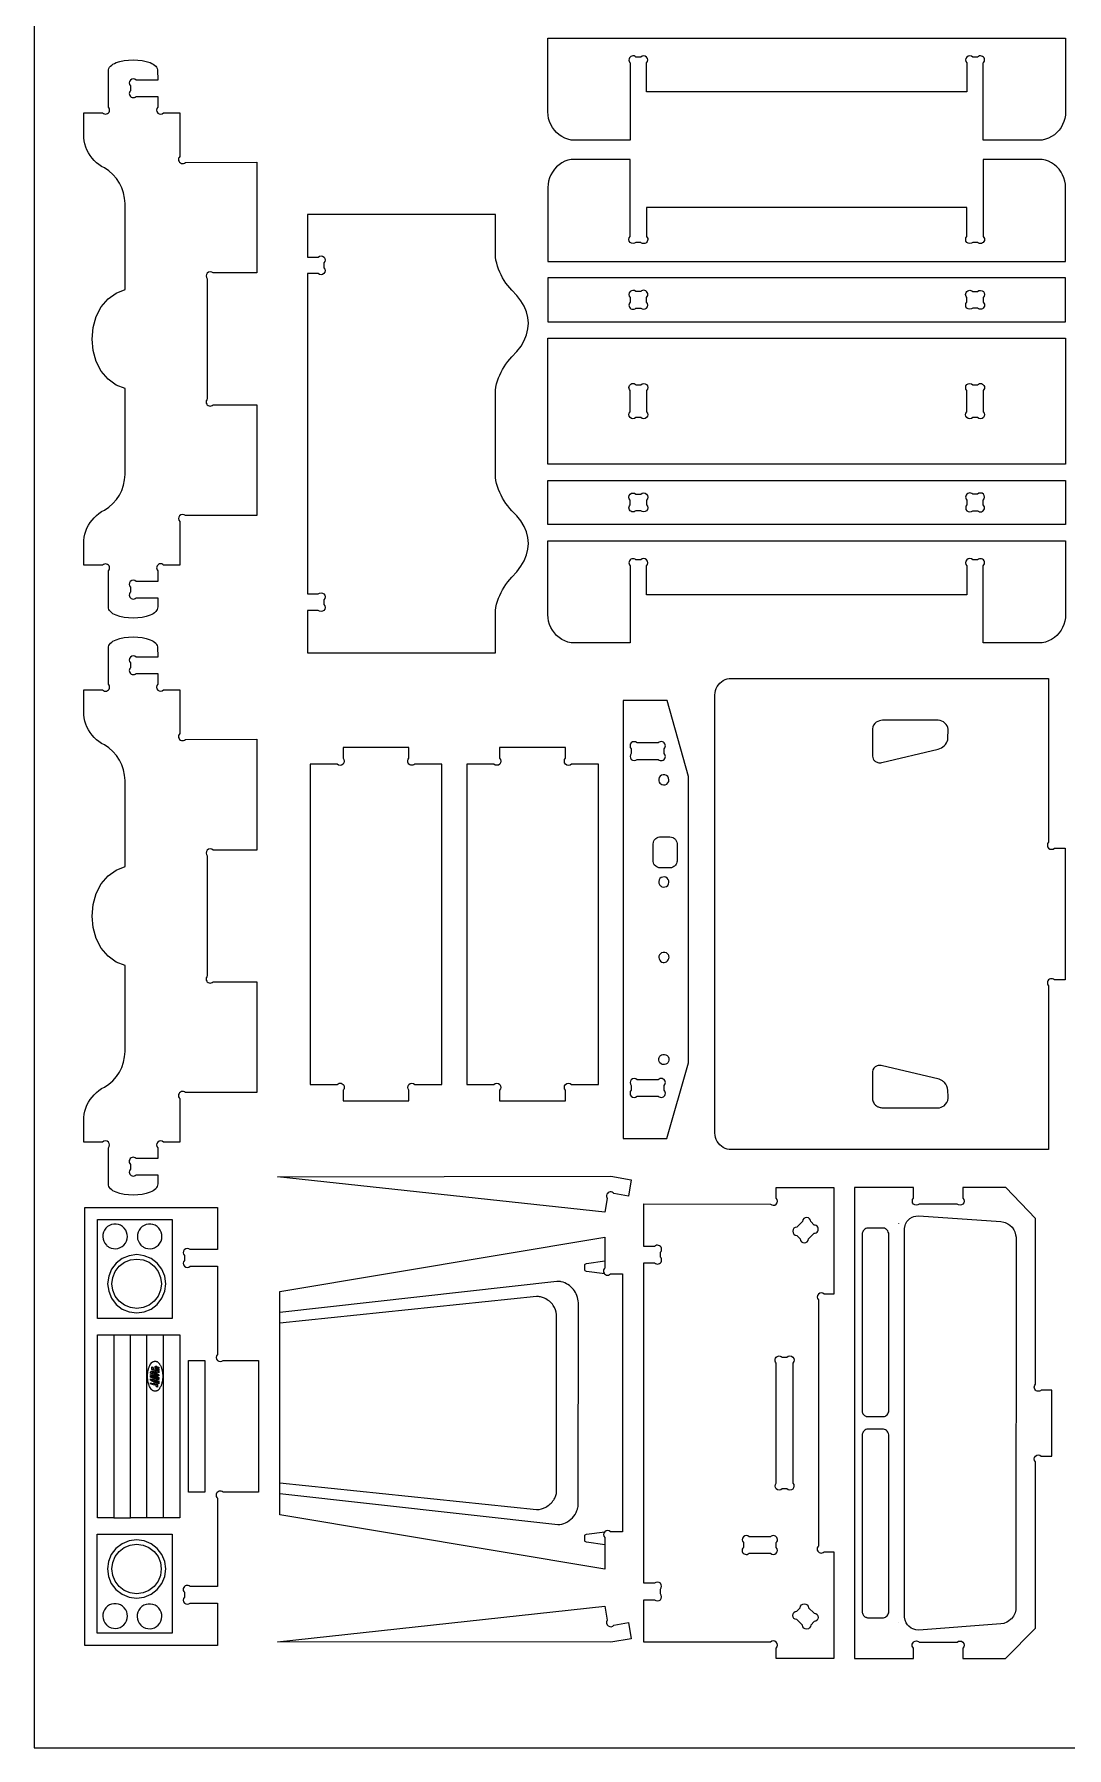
# Model space of a CAD drawing. Extents: x -528 to 1272, y -275 to 1657.
# Drawn here: x -528 to 224, y -275 to 973 of the extents above; entities that cross this region are included whole.
import ezdxf

# ---------------------------------------------------------------- set-up
doc = ezdxf.new("R2010")
doc.units = 0
doc.header["$MEASUREMENT"] = 0
doc.layers.get('0').update_dxf_attribs({"linetype": 'CONTINUOUS'})
doc.layers.add('ENGRAVING', color=1, linetype='CONTINUOUS')

msp = doc.modelspace()

# ---------------------------------------------------------------- linework, layer by layer
for points in [[(-527.8, -274.5), (1272.2, -274.5), (1272.2, 1657.5), (-527.8, 1657.5)], [(-153.9, 763.4), (223, 763.4), (223, 795.3), (-153.9, 795.3)], [(-153.9, 659.8), (-153.9, 751.4), (223, 751.4), (223, 659.8)], [(-153.9, 615.9), (-153.9, 647.8), (223, 647.8), (223, 615.9)], [(-99.2, 168.8), (-67.4, 168.8), (-51.6, 223.9), (-51.6, 432.5), (-67.1, 487.8), (-99.2, 487.8)], [(108.9, -186.1), (107.8, -185), (106.9, -183.7), (106.1, -181.7), (105.6, -179.6), (105.6, -178.5), (105.6, 103.4), (106.1, 105.5), (106.5, 106.5), (107.5, 108.4), (108.9, 109.9), (109.6, 110.6), (111.4, 111.7), (112.4, 112.1), (113.9, 112.5), (116.1, 112.7), (175.8, 108.4), (178, 108.1), (179.1, 107.7), (181, 106.8), (182.4, 105.8), (184, 104.3), (185.3, 102.5), (186, 101), (186.6, 98.9), (186.9, 97.2), (186.8, -173.6), (186.7, -174.2), (186.2, -176.3), (185.3, -178.4), (185, -178.8), (183.6, -180.6), (183.2, -181), (181.5, -182.3), (180.1, -183.2), (178, -184), (175.8, -184.3), (116.1, -188.9), (113.9, -188.7), (111.9, -188.1), (110.5, -187.4)]]:
    msp.add_lwpolyline(points, close=True)
for points in [[(-149.1, 902.9), (-150.5, 904.8), (-151.7, 906.9), (-152.7, 909.1), (-153.4, 911.4), (-153.8, 913.8), (-153.9, 916.2), (-153.9, 969.9), (223, 969.9), (223, 916.2), (222.9, 913.8), (222.5, 911.4), (221.8, 909.1), (220.8, 906.9), (219.7, 904.8), (218.2, 902.9), (216.6, 901.1), (214.8, 899.5), (212.8, 898.2), (210.6, 897.1), (208.4, 896.2), (206, 895.6), (163.1, 895.6), (163.1, 951.8, 1), (158.9, 956.1), (155.4, 956.1, 1), (151.1, 951.8), (151.1, 930.7), (-82, 930.7), (-82, 951.8, 1), (-86.3, 956.1), (-89.8, 956.1, 1), (-94, 951.8), (-94, 895.6), (-136.9, 895.6), (-139.3, 896.2), (-141.5, 897.1), (-143.7, 898.2), (-145.7, 899.5), (-147.5, 901.1)], [(-472.9, 553.2), (-473.4, 554), (-473.7, 555), (-473.8, 556), (-473.8, 582.1, 1), (-478, 586.3), (-491.7, 586.3), (-491.7, 604.3), (-491.4, 606.6), (-490.9, 608.8), (-490.3, 611.1), (-489.4, 613.2), (-488.3, 615.3), (-487.1, 617.2), (-485.7, 619.1), (-484.2, 620.8), (-482.5, 622.4), (-480.7, 623.9), (-478.8, 625.2), (-476.7, 626.2), (-473.5, 628.4), (-470.5, 631), (-467.9, 634), (-465.8, 637.2), (-464, 640.7), (-462.8, 644.5), (-462, 648.3), (-461.7, 652.2), (-461.7, 714.8), (-468.2, 717.3), (-474.1, 721.6), (-479, 727.4), (-482.7, 734.5), (-485, 742.4), (-485.7, 750.8), (-485, 759.2), (-482.7, 767.2), (-479, 774.2), (-474.1, 780.1), (-468.2, 784.3), (-461.7, 786.8), (-461.7, 849.4), (-462, 853.3), (-462.8, 857.2), (-464, 860.9), (-465.8, 864.4), (-467.9, 867.7), (-470.5, 870.6), (-473.5, 873.2), (-476.7, 875.4), (-478.8, 876.5), (-480.7, 877.8), (-482.5, 879.2), (-484.2, 880.8), (-485.7, 882.6), (-487.1, 884.4), (-488.3, 886.4), (-489.4, 888.5), (-490.3, 890.6), (-490.9, 892.8), (-491.4, 895.1), (-491.7, 897.4), (-491.7, 915.4), (-478, 915.4, 1), (-473.8, 919.6), (-473.8, 945.8), (-473.7, 946.8), (-473.4, 947.7), (-472.9, 948.6), (-472.2, 949.4), (-471.4, 950.1), (-470.5, 950.8), (-469.4, 951.4), (-468.2, 952), (-465.5, 952.9), (-462.4, 953.5), (-459.2, 953.9), (-455.8, 954.1), (-452.5, 953.9), (-449.2, 953.5), (-446.2, 952.9), (-443.5, 952), (-442.3, 951.4), (-441.2, 950.8), (-440.2, 950.1), (-439.4, 949.4), (-438.8, 948.6), (-438.3, 947.7), (-438, 946.8), (-437.9, 939.3), (-453.6, 939.3, 1), (-457.8, 935.1), (-457.8, 931.6, 1), (-453.6, 927.4), (-437.9, 927.4), (-437.9, 919.6, 1), (-433.6, 915.4), (-421.9, 915.4), (-421.9, 883.7, 1), (-417.7, 879.4), (-365.8, 879.5), (-365.8, 798.9), (-397.6, 798.9, 1), (-401.8, 794.6), (-401.8, 707.1, 1), (-397.6, 702.9), (-365.8, 702.9), (-365.8, 622.3), (-417.7, 622.3, 1), (-421.9, 618), (-421.9, 586.3), (-433.6, 586.3, 1), (-437.9, 582.1), (-437.9, 574.4), (-453.6, 574.4, 1), (-457.8, 570.1), (-457.8, 566.6, 1), (-453.6, 562.4), (-437.9, 562.4), (-437.9, 556), (-438, 555), (-438.3, 554), (-438.8, 553.2), (-439.4, 552.4), (-440.2, 551.6), (-441.2, 550.9), (-442.3, 550.3), (-443.5, 549.8), (-446.2, 548.8), (-449.2, 548.2), (-452.5, 547.8), (-455.8, 547.7), (-459.2, 547.8), (-462.4, 548.2), (-465.5, 548.8), (-468.2, 549.8), (-469.4, 550.3), (-470.5, 550.9), (-471.4, 551.6), (-472.2, 552.4)], [(-153.9, 807.3), (223, 807.3), (223, 861.1), (222.9, 863.5), (222.5, 865.8), (221.8, 868.1), (220.8, 870.4), (219.7, 872.4), (218.2, 874.4), (216.6, 876.2), (214.8, 877.7), (212.8, 879.1), (210.6, 880.2), (208.4, 881), (206, 881.6), (163.1, 881.6), (163.1, 825.4, -1), (158.9, 821.2), (155.4, 821.2, -1), (151.1, 825.4), (151.1, 846.6), (-82, 846.6), (-82, 825.4, -1), (-86.3, 821.2), (-89.8, 821.2, -1), (-94, 825.4), (-94, 881.6), (-136.9, 881.6), (-139.3, 881), (-141.5, 880.2), (-143.7, 879.1), (-145.7, 877.7), (-147.5, 876.2), (-149.1, 874.4), (-150.5, 872.4), (-151.7, 870.4), (-152.7, 868.1), (-153.4, 865.8), (-153.8, 863.5), (-153.9, 861.1)], [(-328.9, 522.4), (-192.1, 522.4), (-192.1, 553.3), (-191.7, 555.5), (-191.2, 557.8), (-190.5, 560), (-189.8, 562.1), (-188.9, 564.2), (-187.9, 566.3), (-186.9, 568.3), (-185.7, 570.3), (-184.4, 572.2), (-183.1, 574), (-181.6, 575.8), (-180.1, 577.5), (-176.5, 581.4), (-173.5, 585.4), (-171.1, 589.5), (-169.4, 593.7), (-168.4, 597.9), (-168.1, 602.1), (-168.5, 606.3), (-169.5, 610.4), (-171.2, 614.4), (-173.5, 618.4), (-176.5, 622.2), (-180.1, 625.9), (-181.6, 627.6), (-183.1, 629.4), (-184.4, 631.2), (-185.7, 633.1), (-186.9, 635.1), (-187.9, 637.1), (-188.9, 639.2), (-189.8, 641.3), (-190.5, 643.5), (-191.2, 645.7), (-191.7, 647.9), (-192.1, 650.1), (-192.1, 713.6), (-191.7, 715.9), (-191.2, 718.1), (-190.5, 720.3), (-189.8, 722.5), (-188.9, 724.6), (-187.9, 726.6), (-186.9, 728.7), (-185.7, 730.6), (-184.4, 732.5), (-183.1, 734.4), (-181.6, 736.1), (-180.1, 737.8), (-176.5, 741.7), (-173.4, 745.7), (-171.1, 749.8), (-169.4, 754), (-168.4, 758.2), (-168.1, 762.5), (-168.5, 766.6), (-169.5, 770.7), (-171.2, 774.7), (-173.5, 778.7), (-176.5, 782.5), (-180.1, 786.3), (-181.6, 788), (-183.1, 789.7), (-184.4, 791.6), (-185.7, 793.5), (-186.9, 795.4), (-187.9, 797.5), (-188.9, 799.5), (-189.8, 801.6), (-190.5, 803.8), (-191.1, 806), (-191.7, 808.2), (-192.1, 810.5), (-192.1, 841.4), (-328.9, 841.4), (-328.9, 810.5), (-321.1, 810.5, -1), (-316.9, 806.2), (-316.9, 802.7, -1), (-321.1, 798.5), (-328.9, 798.5), (-328.9, 565.3), (-321.1, 565.3, -1), (-316.9, 561.1), (-316.9, 557.5, -1), (-321.1, 553.3), (-328.9, 553.3)], [(-89.8, 773.4), (-86.3, 773.4, 1), (-82, 777.6), (-82, 781.1, 1), (-86.3, 785.4), (-89.8, 785.4, 1), (-94, 781.1), (-94, 777.6, 1)], [(155.4, 785.4), (158.9, 785.4, -1), (163.1, 781.1), (163.1, 777.6, -1), (158.9, 773.4), (155.4, 773.4, -1), (151.1, 777.6), (151.1, 781.1, -1)], [(-86.3, 693.6), (-89.8, 693.6, -1), (-94, 697.9), (-94, 713.4, -1), (-89.8, 717.6), (-86.3, 717.6, -1), (-82, 713.4), (-82, 697.9, -1)], [(163.1, 713.4), (163.1, 697.9, -1), (158.9, 693.6), (155.4, 693.6, -1), (151.1, 697.9), (151.1, 713.4, -1), (155.4, 717.6), (158.9, 717.6, -1)], [(-89.8, 637.9), (-86.3, 637.9, -1), (-82, 633.6), (-82, 630.1, -1), (-86.3, 625.9), (-89.8, 625.9, -1), (-94, 630.1), (-94, 633.6, -1)], [(155.4, 625.9), (158.9, 625.9, 1), (163.1, 630.1), (163.1, 633.6, 1), (158.9, 637.9), (155.4, 637.9, 1), (151.1, 633.6), (151.1, 630.1, 1)], [(-149.1, 536.9), (-150.5, 538.8), (-151.7, 540.9), (-152.7, 543.1), (-153.4, 545.4), (-153.8, 547.8), (-153.9, 550.2), (-153.9, 603.9), (223, 603.9), (223, 550.2), (222.9, 547.8), (222.5, 545.4), (221.8, 543.1), (220.8, 540.9), (219.7, 538.8), (218.2, 536.9), (216.6, 535.1), (214.8, 533.5), (212.8, 532.2), (210.6, 531.1), (208.4, 530.2), (206, 529.6), (163.1, 529.6), (163.1, 585.8, 1), (158.9, 590.1), (155.4, 590.1, 1), (151.1, 585.8), (151.1, 564.7), (-82, 564.7), (-82, 585.8, 1), (-86.3, 590.1), (-89.8, 590.1, 1), (-94, 585.8), (-94, 529.6), (-136.9, 529.6), (-139.3, 530.2), (-141.5, 531.1), (-143.7, 532.2), (-145.7, 533.5), (-147.5, 535.1)], [(-472.2, 132.4), (-472.9, 133.2), (-473.4, 134), (-473.7, 135), (-473.8, 136), (-473.8, 162.1, 1), (-478, 166.3), (-491.7, 166.3), (-491.7, 184.3), (-491.4, 186.6), (-490.9, 188.8), (-490.3, 191.1), (-489.4, 193.2), (-488.3, 195.3), (-487.1, 197.2), (-485.7, 199.1), (-484.2, 200.8), (-482.5, 202.4), (-480.7, 203.9), (-478.8, 205.2), (-476.7, 206.2), (-473.5, 208.4), (-470.5, 211), (-467.9, 214), (-465.8, 217.2), (-464, 220.7), (-462.8, 224.5), (-462, 228.3), (-461.7, 232.2), (-461.7, 294.8), (-468.2, 297.3), (-474.1, 301.6), (-479, 307.4), (-482.7, 314.5), (-485, 322.4), (-485.7, 330.8), (-485, 339.2), (-482.7, 347.2), (-479, 354.2), (-474.1, 360.1), (-468.2, 364.3), (-461.7, 366.8), (-461.7, 429.4), (-462, 433.3), (-462.8, 437.2), (-464, 440.9), (-465.8, 444.4), (-467.9, 447.7), (-470.5, 450.6), (-473.5, 453.2), (-476.7, 455.4), (-478.8, 456.5), (-480.7, 457.8), (-482.5, 459.2), (-484.2, 460.8), (-485.7, 462.6), (-487.1, 464.4), (-488.3, 466.4), (-489.4, 468.5), (-490.3, 470.6), (-490.9, 472.8), (-491.4, 475.1), (-491.7, 477.4), (-491.7, 495.4), (-478, 495.4, 1), (-473.8, 499.6), (-473.8, 525.8), (-473.7, 526.8), (-473.4, 527.7), (-472.9, 528.6), (-472.2, 529.4), (-471.4, 530.1), (-470.5, 530.8), (-469.4, 531.4), (-468.2, 532), (-465.5, 532.9), (-462.4, 533.5), (-459.2, 533.9), (-455.8, 534.1), (-452.5, 533.9), (-449.2, 533.5), (-446.2, 532.9), (-443.5, 532), (-442.3, 531.4), (-441.2, 530.8), (-440.2, 530.1), (-439.4, 529.4), (-438.8, 528.6), (-438.3, 527.7), (-438, 526.8), (-437.9, 519.3), (-453.6, 519.3, 1), (-457.8, 515.1), (-457.8, 511.6, 1), (-453.6, 507.4), (-437.9, 507.4), (-437.9, 499.6, 1), (-433.6, 495.4), (-421.9, 495.4), (-421.9, 463.7, 1), (-417.7, 459.4), (-365.8, 459.5), (-365.8, 378.9), (-397.6, 378.9, 1), (-401.8, 374.6), (-401.8, 287.1, 1), (-397.6, 282.9), (-365.8, 282.9), (-365.8, 202.3), (-417.7, 202.3, 1), (-421.9, 198), (-421.9, 166.3), (-433.6, 166.3, 1), (-437.9, 162.1), (-437.9, 154.4), (-453.6, 154.4, 1), (-457.8, 150.1), (-457.8, 146.6, 1), (-453.6, 142.4), (-437.9, 142.4), (-437.9, 136), (-438, 135), (-438.3, 134), (-438.8, 133.2), (-439.4, 132.4), (-440.2, 131.6), (-441.2, 130.9), (-442.3, 130.3), (-443.5, 129.8), (-446.2, 128.8), (-449.2, 128.2), (-452.5, 127.8), (-455.8, 127.7), (-459.2, 127.8), (-462.4, 128.2), (-465.5, 128.8), (-468.2, 129.8), (-469.4, 130.3), (-470.5, 130.9), (-471.4, 131.6)], [(-28.8, 164.3), (-29.8, 165.5), (-30.7, 166.8), (-31.4, 168.2), (-31.9, 169.7), (-32.2, 171.3), (-32.3, 172.8), (-32.3, 491.8), (-32.2, 493.4), (-31.9, 494.9), (-31.4, 496.4), (-30.7, 497.8), (-29.8, 499.1), (-28.8, 500.3), (-27.6, 501.3), (-26.3, 502.2), (-24.9, 502.9), (-23.4, 503.4), (-21.9, 503.7), (-20.3, 503.8), (210.6, 503.8), (210.6, 384.6, 1), (214.9, 380.3), (222.6, 380.3), (222.6, 284.3), (214.9, 284.3, 1), (210.6, 280.1), (210.6, 160.8), (-20.3, 160.8), (-21.9, 160.9), (-23.4, 161.2), (-24.9, 161.7), (-26.3, 162.4), (-27.6, 163.3)], [(-327, 208.3), (-307.3, 208.3, -1), (-303, 204), (-303, 196.3), (-255, 196.3), (-255, 204, -1), (-250.8, 208.3), (-231, 208.3), (-231, 441.4), (-250.8, 441.4, -1), (-255, 445.7), (-255, 453.4), (-303, 453.4), (-303, 445.7, -1), (-307.3, 441.4), (-327, 441.4)], [(-213, 208.3), (-193.2, 208.3, -1), (-189, 204), (-189, 196.3), (-141, 196.3), (-141, 204, -1), (-136.7, 208.3), (-117, 208.3), (-117, 441.4), (-136.7, 441.4, -1), (-141, 445.7), (-141, 453.4), (-189, 453.4), (-189, 445.7, -1), (-193.2, 441.4), (-213, 441.4)], [(-89, 444.9), (-73.5, 444.9, 1), (-69.2, 449.1), (-69.2, 452.6, 1), (-73.5, 456.9), (-89, 456.9, 1), (-93.2, 452.6), (-93.2, 449.1, 1)], [(-89, 199.7), (-73.5, 199.7, 1), (-69.2, 204), (-69.2, 207.5, 1), (-73.5, 211.7), (-89, 211.7, 1), (-93.2, 207.5), (-93.2, 204, 1)], [(-350.8, 141.1), (-108, 141.4), (-93.2, 138.8), (-95.2, 127), (-105.8, 128.8, 1), (-110.7, 125.3), (-112.5, 115.2)], [(12.4, -209.7), (12.4, -202, 1), (8.1, -197.7), (-84, -197.7), (-84, -166.8), (-76.2, -166.8, 1), (-72, -162.6), (-72, -159.1, 1), (-76.2, -154.8), (-84, -154.8), (-84, 78.4), (-76.2, 78.4, 1), (-72, 82.6), (-72, 86.1, 1), (-76.2, 90.4), (-84, 90.4), (-84, 121.3), (8.1, 121.2, 1), (12.4, 125.4), (12.4, 133.3), (54.3, 133.3), (54.3, 55.6), (47.2, 55.6, 1), (43, 51.4), (43, -127.8, 1), (47.2, -132), (54.3, -132), (54.3, -209.7)], [(112.2, -209.7), (112.2, -202, -1), (116.5, -197.7), (144, -197.7, -1), (148.2, -202), (148.2, -209.7), (179.3, -209.7), (201, -187.5), (201, -66.5, -1), (205.3, -62.2), (213, -62.2), (213, -14.2), (205.3, -14.2, -1), (201, -10), (201, 110.8), (179.6, 133.3), (148.2, 133.3), (148.3, 125.5, -1), (144, 121.2), (116.5, 121.2, -1), (112.3, 125.4), (112.2, 133.3), (69.2, 133.3), (69.2, -209.7)], [(-490.9, -200.1), (-490.9, 118.8), (-394.5, 118.8), (-394.5, 88), (-414.3, 88, 1), (-418.5, 83.7), (-418.5, 80.2, 1), (-414.3, 76), (-394.5, 76), (-394.5, 11.6, 1), (-390.3, 7.4), (-364.6, 7.4), (-364.6, -88.6), (-390.3, -88.6, 1), (-394.5, -92.9), (-394.5, -157.2), (-414.3, -157.2, 1), (-418.5, -161.4), (-418.5, -165, 1), (-414.3, -169.2), (-394.5, -169.2), (-394.5, -200.1)], [(40, 105.9), (37.5, 108.4, 1), (31.5, 108.5), (27.4, 104.4, 1), (27.3, 98.4), (29.8, 95.9, 1), (35.8, 95.9), (39.9, 99.9, 1)], [(-112.5, 79.9), (-112.5, 74.6, 1), (-108.3, 70.3), (-99.6, 70.4), (-99.6, -117.3), (-108.3, -117.3, 1), (-112.5, -121.5), (-112.5, -126.8), (-112.5, -144.5), (-348.9, -105), (-348.9, -89.6), (-348.9, -81.7), (-348.9, 34.4), (-348.9, 42.3), (-348.9, 57.6), (-112.5, 97.2)], [(24.4, 5.5), (24.4, -82, -1), (20.1, -86.2), (16.6, -86.2, -1), (12.4, -82), (12.4, 5.5, -1), (16.6, 9.8), (20.1, 9.8, -1)], [(12.4, -128.7), (12.4, -125.2, 1), (8.1, -121), (-7.4, -121, 1), (-11.6, -125.2), (-11.6, -128.7, 1), (-7.4, -133), (8.1, -133, 1)], [(-350.8, -197.5), (-112.5, -171.5), (-110.7, -181.7, 1), (-105.8, -185.2), (-95.2, -183.3), (-93.2, -195.2), (-108, -197.7)], [(27.3, -175.2), (29.8, -172.7, -1), (35.8, -172.7), (39.9, -176.7, -1), (40, -182.7), (37.5, -185.2, -1), (31.5, -185.3), (27.4, -181.2, -1)]]:
    msp.add_lwpolyline(points, format="xyb", close=True)
for points in [[(-192, 649.4), (-192, 650.1)], [(101.3, 107.2), (101.3, 107.1)], [(101.3, -183.3), (101.3, -183.4)]]:
    msp.add_lwpolyline(points)
at = {"layer": 'ENGRAVING'}
for points in [[(84.2, 443.6, 0.122551), (86.3, 442.6, 0.098658), (89.2, 442.5), (130.2, 452.3, 0.128882), (134.6, 454.8, 0.131761), (137.2, 459.2, 0.016891), (137.3, 459.6, 0.023588), (137.3, 459.9), (137.4, 466.8, 0.190721), (135.2, 471.3, 0.178591), (130.3, 473.4), (89.8, 473.4, 0.132514), (85.2, 471.9, 0.229809), (82.4, 467.1), (82.4, 447.2, 0.099643), (82.9, 445.3, 0.096321)], [(-70.9, 426.6, 0.782283), (-66.6, 432.3, 0.781894), (-73.1, 429.2, 0.122401), (-72.3, 427.6, 0.122157)], [(-70.9, 352.2, 0.722471), (-66.3, 357.5, 0.724254), (-73.2, 356, 0.159922), (-72.7, 353.7, 0.161123)], [(-70.9, 297.3, 0.264164), (-67.6, 297.6, 0.238303), (-65.7, 300.8, 0.196042), (-66.6, 303.2, 0.348672), (-71.2, 304, 0.28855), (-73.1, 300.7, 0.275246)], [(85.3, 192.6, 0.07759), (87.3, 191.7, 0.067175), (89.8, 191.2), (130, 191.2, 0.151852), (134.5, 192.8, 0.22671), (137.4, 198.2, 0.025228), (137.3, 203.9, 0.180834), (134.8, 209.7, 0.055659), (132.8, 211.2, 0.06529), (130.9, 212.1), (88.8, 222.1, 0.131625), (85.7, 221.7, 0.270936), (82.4, 217.4), (82.4, 197.9, 0.109806), (83.3, 194.9, 0.110325)], [(-473.4, 89.9, 0.936602), (-463.5, 104.8, 0.936602), (-475.3, 91.3, 0.032737), (-474.4, 90.5, 0.032737)], [(-448.3, 89.9, 0.936602), (-438.3, 104.8, 0.936602), (-450.1, 91.3, 0.032737), (-449.2, 90.5, 0.032737)], [(77.1, -33, 0.052818), (77.9, -33.4, 0.062933), (78.7, -33.5), (90.5, -33.5, 0.185881), (93, -32.2, 0.153894), (94.4, -29.1), (94.4, 99.2, 0.154124), (93, 102.3, 0.18557), (90.5, 103.7), (79.1, 103.7, 0.187421), (76.3, 102.4, 0.167362), (74.8, 99.2), (74.8, -29.1, 0.116623), (75.5, -31.4, 0.123392)], [(77.4, -179.5, 0.053981), (78, -179.7, 0.042226), (78.7, -179.9), (90.5, -179.9, 0.185914), (93, -178.5, 0.153921), (94.4, -175.4), (94.4, -47.6, 0.15257), (93.1, -44.1, 0.198654), (90.5, -42.7), (79.1, -42.6, 0.187416), (76.3, -43.9, 0.16731), (74.8, -47.1), (74.8, -175.4, 0.122736), (75.6, -177.8, 0.124426)], [(-473.4, -186.5, 0.936602), (-463.5, -171.5, 0.936602), (-475.3, -185, 0.032737), (-474.4, -185.8, 0.032737)], [(-448.4, -186.7, 0.936602), (-438.4, -171.8, 0.936602), (-450.3, -185.3, 0.032737), (-449.4, -186, 0.032737)]]:
    msp.add_lwpolyline(points, format="xyb", close=True, dxfattribs=at)
for points in [[(-75.4, 367.1), (-76.4, 368.2), (-76.7, 368.7), (-77.1, 369.6), (-77.3, 370.6), (-77.3, 383.2), (-77.1, 384.7), (-76.7, 385.7), (-76.4, 386.1), (-75.4, 387.2), (-74.6, 387.8), (-73.6, 388.2), (-72.6, 388.4), (-65, 388.4), (-63.9, 388.3), (-63, 388), (-62.5, 387.8), (-61.7, 387.2), (-61, 386.5), (-60.4, 385.7), (-60, 384.7), (-59.8, 383.7), (-59.8, 370.9), (-59.9, 370.1), (-60.2, 369.1), (-60.4, 368.7), (-61, 367.8), (-61.7, 367.1), (-62.1, 366.8), (-63, 366.4), (-63.9, 366), (-65, 365.9), (-72.1, 365.9), (-73.1, 366), (-74.1, 366.4), (-74.6, 366.6)], [(-72.3, 224), (-72.9, 224.9), (-73.2, 226), (-73.1, 227.1), (-72.9, 227.8), (-72.3, 228.8), (-71.8, 229.3), (-71.2, 229.7), (-70.2, 230), (-69.1, 230.1), (-68, 229.8), (-67.1, 229.3), (-66.4, 228.5), (-65.9, 227.5), (-65.8, 227.1), (-65.8, 226), (-66, 224.9), (-66.6, 224), (-67.1, 223.5), (-68, 223), (-69.1, 222.7), (-70.2, 222.7), (-70.6, 222.8), (-71.5, 223.3)], [(-481.8, 38), (-481.8, 109.9), (-427.4, 109.9), (-427.4, 38)], [(-447.7, 42.7), (-442.6, 44.8), (-438.2, 48.2), (-434.8, 52.6), (-432.7, 57.7), (-432, 63.2), (-432.7, 68.7), (-434.8, 73.8), (-438.2, 78.2), (-442.6, 81.5), (-447.7, 83.6), (-453.2, 84.4), (-458.7, 83.6), (-463.8, 81.5), (-468.2, 78.2), (-471.5, 73.8), (-473.6, 68.7), (-474.4, 63.2), (-473.6, 57.7), (-471.5, 52.6), (-468.2, 48.2), (-463.8, 44.8), (-458.7, 42.7), (-453.2, 42)], [(-468.8, 54.2), (-470.6, 58.5), (-471.2, 63.2), (-470.6, 67.8), (-468.8, 72.2), (-465.9, 75.9), (-462.2, 78.8), (-457.8, 80.6), (-453.2, 81.2), (-448.5, 80.6), (-444.2, 78.8), (-440.4, 75.9), (-437.6, 72.2), (-435.8, 67.8), (-435.2, 63.2), (-435.8, 58.5), (-437.6, 54.2), (-440.4, 50.4), (-444.2, 47.6), (-448.5, 45.8), (-453.2, 45.2), (-457.8, 45.8), (-462.2, 47.6), (-465.9, 50.4)], [(-442.2, -14), (-442.7, -13.5), (-443.9, -11.5), (-444.1, -11.1), (-444.2, -10.6), (-444.4, -10.2), (-444.5, -9.8), (-444.7, -9.3), (-444.8, -8.8), (-444.9, -8.4), (-445, -7.9), (-445.1, -7.4), (-445.2, -6.8), (-445.2, -6.3), (-445.3, -5.8), (-445.3, -5.2), (-445.3, -4.7), (-445.3, -4.1), (-445.3, -3.5), (-445.3, -3), (-445.3, -2.4), (-445.2, -1.9), (-445.2, -1.4), (-445.1, -0.9), (-445, -0.3), (-444.9, 0.1), (-444.8, 0.6), (-444.7, 1.1), (-444.5, 1.6), (-444.4, 2), (-444.2, 2.4), (-444.1, 2.8), (-443.9, 3.2), (-443.7, 3.6), (-443.3, 4.3), (-442, 6), (-441.7, 6.2), (-441.4, 6.3), (-441.2, 6.5), (-440.9, 6.6), (-440.6, 6.7), (-440.4, 6.8), (-440.1, 6.8), (-439.8, 6.8), (-439.5, 6.8), (-439.2, 6.8), (-439, 6.7), (-438.7, 6.6), (-438.4, 6.5), (-438.1, 6.3), (-436.7, 5), (-436.5, 4.7), (-436.3, 4.3), (-436.1, 4), (-435.9, 3.6), (-435.7, 3.2), (-435.5, 2.8), (-435.4, 2.4), (-435.2, 2), (-435.1, 1.6), (-434.9, 1.1), (-434.8, 0.6), (-434.7, 0.1), (-434.3, -3.5), (-434.3, -4.1), (-434.3, -4.7), (-434.7, -8.4), (-434.8, -8.8), (-434.9, -9.3), (-435.1, -9.8), (-435.2, -10.2), (-435.4, -10.6), (-435.5, -11.1), (-435.7, -11.5), (-435.9, -11.8), (-436.1, -12.2), (-436.3, -12.5), (-436.5, -12.9), (-436.7, -13.2), (-437.9, -14.4), (-438.1, -14.5), (-438.4, -14.7), (-438.7, -14.8), (-439, -14.9), (-439.2, -15), (-439.5, -15), (-439.8, -15), (-440.1, -15), (-440.4, -15), (-440.6, -14.9), (-440.9, -14.8), (-441.2, -14.7), (-441.4, -14.5), (-441.7, -14.4), (-442, -14.2)], [(-441.5, 0.5), (-442.1, 0.7), (-442.1, 2.6), (-441.5, 2.4), (-440.7, 0.1), (-441.1, 0.3), (-441.5, 1.3)], [(-439.8, 1.4), (-439.8, 2.2), (-439.8, 2.5), (-439.8, 2.7), (-439.7, 2.9), (-439.6, 3), (-439.5, 3.1), (-439.3, 3.1), (-439.1, 3.1), (-438.9, 3.1), (-438.6, 3), (-438.4, 2.8), (-438.3, 2.6), (-438.2, 2.4), (-437, 2.5), (-437, 1.7), (-438.2, 1.6), (-437, 1.2), (-437, 0.4)], [(-439.8, -0.7), (-439.8, 0.8), (-439.2, 0.6), (-439.2, -0.1), (-438.8, -0.2), (-438.8, 0.4), (-438.1, 0.2), (-438.1, -0.5), (-437.7, -0.6), (-437.7, 0.1), (-437, -0.2), (-437, -1.7)], [(-439.2, 2), (-438.5, 1.8), (-438.5, 1.8), (-438.6, 2), (-438.7, 2.1), (-438.8, 2.2), (-438.9, 2.3), (-439.1, 2.3), (-439.2, 2.3), (-439.2, 2.2)], [(-415.5, -88.6), (-415.5, 7.4), (-403.5, 7.4), (-403.5, -88.6)], [(-443.1, -2), (-443.1, -1.3), (-443.1, -1.1), (-443, -0.8), (-442.9, -0.6), (-442.6, -0.4), (-442.3, -0.3), (-442, -0.4), (-441.7, -0.5), (-441.3, -0.6), (-441.1, -0.8), (-440.8, -1), (-440.6, -1.2), (-440.4, -1.4), (-440.3, -1.7), (-440.3, -2), (-440.3, -2.3), (-440.3, -3)], [(-443.1, -4.9), (-443.1, -4.1), (-442.1, -4.1), (-441.9, -4.1), (-441.6, -4.1), (-441.4, -4.1), (-441.7, -4), (-442, -3.9), (-443.1, -3.6), (-443.1, -2.8), (-440.3, -3.8), (-440.3, -4.6), (-441.3, -4.6), (-441.6, -4.6), (-441.9, -4.6), (-441.4, -4.7), (-441, -4.9), (-440.3, -5.1), (-440.3, -5.9)], [(-443.1, -7.1), (-443.1, -6.1), (-440.3, -6.5), (-440.3, -7.3), (-440.6, -7.2), (-440.6, -7.8), (-440.3, -8), (-440.3, -8.8)], [(-443.1, -9.7), (-443.1, -8.9), (-440.9, -9.7), (-440.9, -9.1), (-440.3, -9.3), (-440.3, -10.7)], [(-442.4, -1.5), (-440.9, -2), (-441, -1.8), (-441.1, -1.6), (-441.3, -1.4), (-441.7, -1.3), (-442, -1.2), (-442.2, -1.2), (-442.3, -1.3)], [(-442.2, -6.9), (-442.1, -7), (-442, -7), (-441.7, -7.2), (-441.2, -7.5), (-441.2, -7.1), (-441.5, -7), (-441.6, -7), (-441.9, -7), (-442, -6.9), (-442.1, -6.9)], [(-439.8, -3.5), (-439.8, -2.7), (-439, -2.8), (-438, -3.1), (-438.5, -2.8), (-438.9, -2.6), (-439.8, -2.1), (-439.8, -1.2), (-437, -3), (-437, -3.9)], [(-439.3, -6), (-439.6, -5.7), (-439.7, -5.5), (-439.8, -5.3), (-439.8, -5.1), (-439.8, -4.9), (-439.8, -4.6), (-439.7, -4.4), (-439.6, -4.3), (-439.4, -4.2), (-439.2, -4.1), (-439, -4.1), (-438.7, -4.1), (-438.4, -4.2), (-438.1, -4.4), (-438, -4.4), (-437.8, -4.5), (-437.6, -4.7), (-437.4, -4.9), (-437.2, -5.1), (-437.1, -5.4), (-437, -5.6), (-437, -5.9), (-437, -6.1), (-437, -6.3), (-437.1, -6.4), (-437.3, -6.5), (-437.5, -6.6), (-437.8, -6.7), (-438.1, -6.6), (-438.4, -6.5), (-438.8, -6.4), (-439.1, -6.2)], [(-439.8, -8.6), (-439.8, -7.8), (-439.8, -7.6), (-439.8, -7.3), (-439.7, -7.2), (-439.6, -7.1), (-439.5, -7), (-439.3, -6.9), (-439.1, -6.9), (-438.9, -7), (-438.6, -7.1), (-438.4, -7.2), (-438.3, -7.4), (-438.2, -7.7), (-437, -7.5), (-437, -8.4), (-438.2, -8.4), (-437, -8.8), (-437, -9.6)], [(-438.7, -11.8), (-439.5, -9.5), (-439.2, -9.7), (-438.7, -10.7), (-438.7, -9.9), (-438.1, -10.1), (-438.1, -12)], [(-439.2, -5.1), (-439.1, -5.3), (-438.9, -5.4), (-438.7, -5.6), (-438.4, -5.7), (-438.1, -5.8), (-437.9, -5.8), (-437.7, -5.8), (-437.7, -5.7), (-437.7, -5.5), (-437.8, -5.4), (-438, -5.2), (-438.4, -5.1), (-438.7, -5), (-439, -5), (-439.1, -5)], [(-439.2, -8), (-438.5, -8.3), (-438.5, -8.2), (-438.6, -8.1), (-438.7, -7.9), (-438.8, -7.8), (-438.9, -7.8), (-439.1, -7.7), (-439.2, -7.8), (-439.2, -7.9)], [(-481.9, -191.1), (-481.9, -119.2), (-427.5, -119.2), (-427.5, -191.1)], [(-463.9, -162.8), (-458.8, -164.9), (-453.3, -165.6), (-447.8, -164.9), (-442.7, -162.8), (-438.3, -159.4), (-435, -155), (-432.8, -149.9), (-432.1, -144.4), (-432.8, -138.9), (-435, -133.8), (-438.3, -129.4), (-442.7, -126), (-447.8, -123.9), (-453.3, -123.2), (-458.8, -123.9), (-463.9, -126), (-468.3, -129.4), (-471.7, -133.8), (-473.8, -138.9), (-474.5, -144.4), (-473.8, -149.9), (-471.7, -155), (-468.3, -159.4)], [(-468.9, -153.4), (-470.7, -149.1), (-471.3, -144.4), (-470.7, -139.7), (-468.9, -135.4), (-466, -131.7), (-462.3, -128.8), (-458, -127), (-453.3, -126.4), (-448.6, -127), (-444.3, -128.8), (-440.6, -131.7), (-437.7, -135.4), (-435.9, -139.7), (-435.3, -144.4), (-435.9, -149.1), (-437.7, -153.4), (-440.6, -157.1), (-444.3, -160), (-448.6, -161.8), (-453.3, -162.4), (-458, -161.8), (-462.3, -160), (-466, -157.1)]]:
    msp.add_lwpolyline(points, close=True, dxfattribs=at)
for points in [[(-112.5, 70.3), (-125.7, 72.1, -0.118717), (-126.7, 72.7, -0.169859), (-127.1, 73.4), (-127.1, 76.8, -0.155969), (-126.7, 77.5, -0.109585), (-125.7, 78), (-112.5, 79.8)], [(-348.9, -89.6), (-146.7, -112.1, 0.122317), (-141, -110.8, 0.181865), (-132.7, -101.9, 0.038065), (-132.1, -99.8, 0.043278), (-131.8, -97.9), (-131.7, 49.4, 0.164253), (-135.3, 59.1, 0.163014), (-144.1, 64.6, 0.044111), (-145.5, 64.9, 0.036665), (-147.3, 64.9), (-348.9, 42.3)], [(-348.9, -81.7), (-162.1, -101.1, 0.133814), (-155.4, -99.4, 0.115915), (-149.6, -94.1, 0.063384), (-148.3, -91.6, 0.060248), (-147.6, -88.7), (-147.6, 40.8, 0.145707), (-150, 47.4, 0.125068), (-156.3, 52.6, 0.055339), (-159.3, 53.6, 0.059781), (-162.1, 53.9), (-348.9, 34.4)], [(-112.5, -126.8), (-125.7, -125, -0.109901), (-126.7, -124.4, -0.155839), (-127.1, -123.7), (-127.1, -120.3, -0.155971), (-126.7, -119.6, -0.109584), (-125.7, -119.1), (-112.5, -117.3)]]:
    msp.add_lwpolyline(points, format="xyb", dxfattribs=at)
for points in [[(-469.8, -107.2), (-481.8, -107.2), (-481.8, 26), (-469.8, 26), (-469.8, -107.2), (-457.8, -107.2)], [(-469.8, 26), (-457.8, 26)], [(-445.8, -107.2), (-457.8, -107.2), (-457.8, 26), (-445.8, 26), (-433.8, 26), (-421.8, 26), (-421.8, -107.2), (-433.8, -107.2), (-445.8, -107.2), (-445.8, 26)], [(-433.8, -107.2), (-433.8, 26)], [(-442.2, -6.9), (-442.3, -6.9), (-442.4, -6.8)]]:
    msp.add_lwpolyline(points, dxfattribs=at)

doc.saveas('drawing.dxf')
